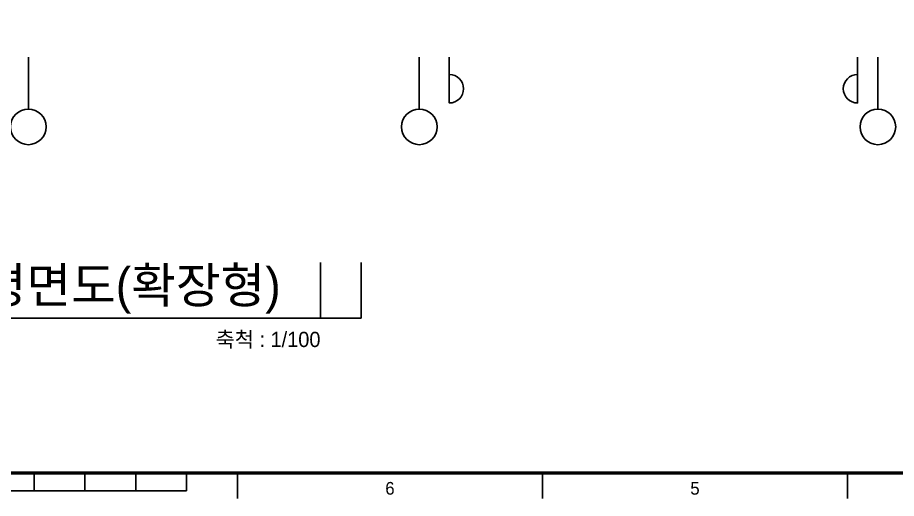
# Model space of a CAD drawing. Header units: millimetres. Extents: x -24416 to 92204, y -190080 to 23760.
# Drawn here: x 72042 to 80685, y -100380 to -95647 of the extents above; entities that cross this region are included whole.
import ezdxf
from ezdxf.enums import TextEntityAlignment as Align

# ---------------------------------------------------------------- set-up
doc = ezdxf.new("R2010")
doc.units = ezdxf.units.MM
doc.header["$LTSCALE"] = 50
doc.linetypes.add('AUDIT_D_220706163347-0', pattern=[0])
for name, color, linetype in [('A-치수', 7, 'AUDIT_D_220706163347-0'), ('AA-BORD-FORM', 7, 'Continuous'), ('AA-BORD-TEXT', 3, 'Continuous'), ('AA-XXXX-SYMB', 7, 'Continuous'), ('AA-XXXX-TEXT', 3, 'Continuous'), ('DIM', 7, 'AUDIT_D_220706163347-0')]:
    doc.layers.add(name, color=color, linetype=linetype)
doc.layers.add('Defpoint', color=135, linetype='Continuous', plot=False)
doc.styles.add('HAUD01', font='Dotum.ttf')

# ---------------------------------------------------------------- blocks, each defined once
blk = doc.blocks.new('중심')
at = {"layer": 'DIM'}
blk.add_line((-350, 0), (0, 0), dxfattribs=at)
blk.add_circle((-470, 0), 120, dxfattribs=at)
blk = doc.blocks.new('DIM-1108')
at = {"layer": 'DIM'}
for points in [[(26133.9, -119967.8, -1), (26133.9, -120247.8), (26133.9, -119797.8)], [(30148.9, -119967.8, 1), (30148.9, -120247.8), (30148.9, -119797.8)]]:
    blk.add_lwpolyline(points, format="xyb", dxfattribs=at)
at = {"layer": 'A-치수', "xscale": -1.458333333333333, "yscale": 1.458333333333333, "zscale": 1.458333333333333, "rotation": 270}
for p in [(21993.9, -119797.8), (25838.9, -119797.8), (30348.9, -119797.8)]:
    blk.add_blockref('중심', p, dxfattribs=at)
blk = doc.blocks.new('XR-FORM 청주월명')
at = {"layer": 'AA-BORD-FORM', "color": 2}
for p, q in [((441, 17), (441, 13.5)), ((451, 17), (451, 13.5)), ((461, 17), (461, 13.5)), ((471, 17), (471, 13.5)), ((481, 17), (481, 12)), ((541, 17), (541, 12)), ((601, 17), (601, 12)), ((371, 13.5), (471, 13.5))]:
    blk.add_line(p, q, dxfattribs=at)
at = {"layer": 'AA-BORD-FORM', "color": 2, "const_width": 0.682}
blk.add_lwpolyline([(21, 17), (21, 577), (821, 577), (821, 17)], close=True, dxfattribs=at)
at = {"layer": 'AA-BORD-TEXT', "color": 7, "style": 'HAUD01'}
for s, p in [('6', (511, 13.99)), ('5', (571, 13.99))]:
    blk.add_text(s, height=2.5, dxfattribs=at).set_placement(p, align=Align.MIDDLE_CENTER)

msp = doc.modelspace()

# ---------------------------------------------------------------- linework, layer by layer
at = {"layer": 'AA-XXXX-SYMB', "color": 3}
msp.add_line((66987.1, -98606.2), (75420.7, -98606.2), dxfattribs=at)
at = {"layer": 'Defpoint'}
for p, q in [((75020.7, -98606.2), (75020.7, -98056.2)), ((75420.7, -98606.2), (75420.7, -98056.2))]:
    msp.add_line(p, q, dxfattribs=at)

# ---------------------------------------------------------------- block references
msp.add_blockref('DIM-1108', (50153.9, 23760))
at = {"xscale": 50, "yscale": 50, "zscale": 50}
msp.add_blockref('XR-FORM 청주월명', (50153.9, -100980), dxfattribs=at)

# ---------------------------------------------------------------- texts
at = {"layer": 'AA-XXXX-TEXT', "style": 'HAUD01'}
msp.add_text('P122㎡A형 단위세대 평면도(확장형)', height=350, dxfattribs=at).set_placement((67387.1, -98456.2))
at = {"layer": 'AA-XXXX-TEXT', "insert": (75020.7, -98906.2), "char_height": 150, "attachment_point": 9, "style": 'HAUD01'}
msp.add_mtext('축척 : 1/100', dxfattribs=at)

doc.saveas('drawing.dxf')
